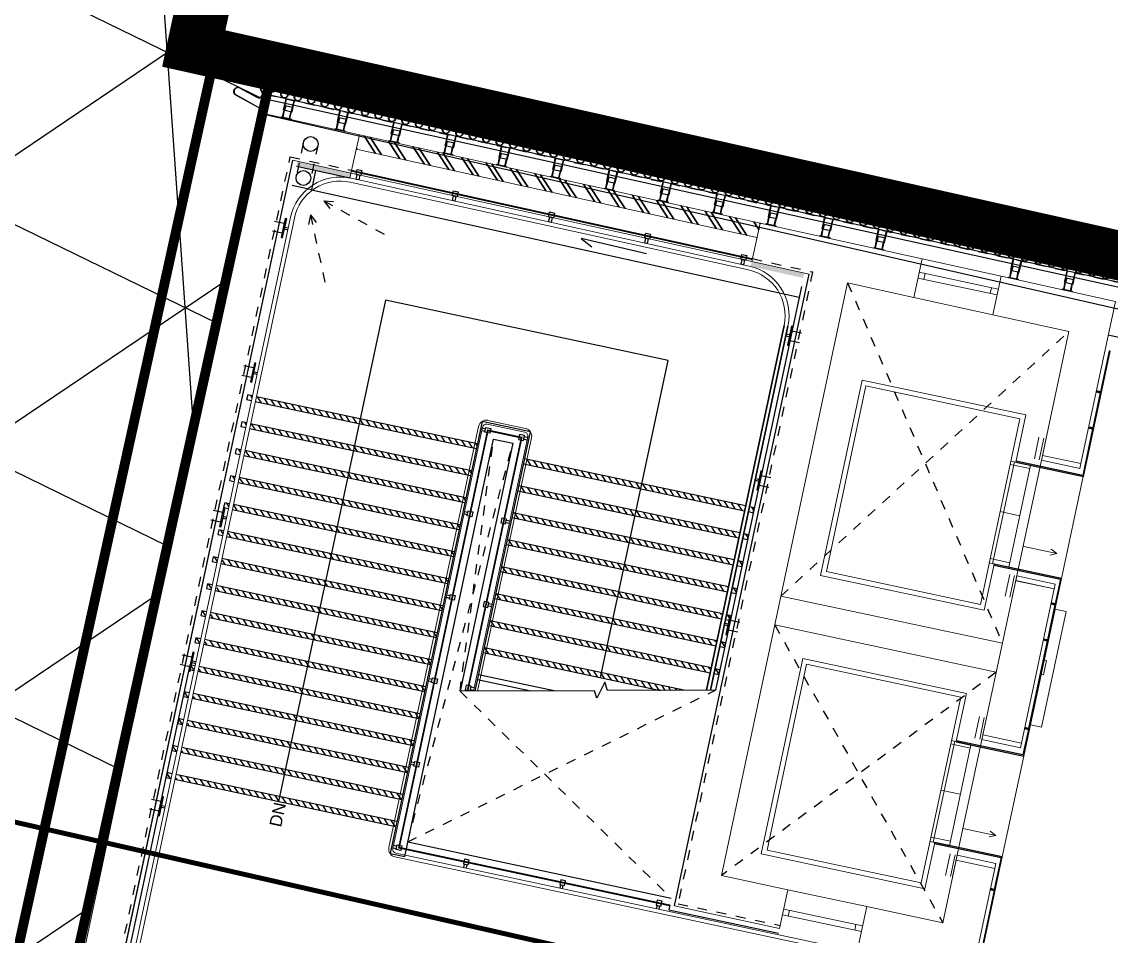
# Model space of a CAD drawing. Header units: millimetres. Extents: x 50357 to 985146, y 723188 to 1803594.
# Drawn here: x 832211.4 to 832222.46, y 818146.33 to 818155.61 of the extents above; entities that cross this region are included whole.
import ezdxf
from ezdxf.xclip import XClip

# ---------------------------------------------------------------- set-up
doc = ezdxf.new("R2010")
doc.units = ezdxf.units.MM
doc.header["$LTSCALE"] = 3
doc.header["$MEASUREMENT"] = 0
for name, pattern in [('DASHED', [19.05, 12.7, -6.35]), ('DASHED2', [0.375, 0.25, -0.125]), ('DIVIDE', [1.25, 0.5, -0.25, 0, -0.25, 0, -0.25]), ('Grid Line', [22.225, 12.7, -3.175, 3.175, -3.175]), ('Member Hidden', [4.5, 2.5, -2])]:
    doc.linetypes.add(name, pattern=pattern)
for name, color, linetype, lineweight in [('-Excluded area line', 7, 'DASHED2', 40), ('A-DETL-MBND', 5, 'Continuous', 13), ('ADS04010', 41, 'Continuous', 13)]:
    doc.layers.add(name, color=color, linetype=linetype, lineweight=lineweight)
for name, color, linetype in [('-Section line', 7, 'Continuous'), ('00-TITLEBOX', 7, 'Continuous'), ('00_Xref', 7, 'Continuous'), ('A-ALUM_CLADD', 7, 'Continuous'), ('A-ALUM_CLADD_H', 7, 'Member Hidden'), ('A-ALUM_CLADD_S', 7, 'Continuous'), ('A-DETL-MEND_H', 7, 'Member Hidden'), ('A-DRAIN', 7, 'Continuous'), ('A-FLOR-BALUSTRADE', 7, 'Continuous'), ('A-FLOR-HRAL_FIX', 7, 'Continuous'), ('ADS060_1', 7, 'Continuous'), ('ADS230_O', 7, 'Member Hidden'), ('ADS240__', 7, 'Continuous'), ('ADS240_H', 7, 'Continuous'), ('ADS280_R', 7, 'Member Hidden'), ('UAJ-00XREF', 7, 'Continuous')]:
    doc.layers.add(name, color=color, linetype=linetype)
for name, color, linetype, lineweight, true_color in [('-Surrender Hatch in Pink', 7, 'Continuous', 40, 0xffc2c2), ('-Surrender line', 7, 'Continuous', 40, 0xff7575), ('A-FLOR-HRAL', 7, 'Continuous', 13, 0x6e6e6e), ('A-GENM', 7, 'Continuous', 13, 0x6e6e6e), ('A-WALL', 7, 'Continuous', 13, 0x6e6e6e), ('ADS060', 7, 'Continuous', 35, 0x6e6e6e), ('ADS280__', 7, 'Continuous', 13, 0x6e6e6e), ('ADS280_BConcrete', 7, 'Continuous', 13, 0x6e6e6e), ('ADS280_S', 7, 'Continuous', 13, 0x6e6e6e), ('I-WALL', 7, 'Continuous', 25, 0x6e6e6e)]:
    doc.layers.add(name, color=color, linetype=linetype, lineweight=lineweight, true_color=true_color)
doc.styles.add('Arial', font='arial.ttf', dxfattribs={"height": 2})
pattern_1 = [(122.9987, (835227515.277, 818096118.435), (-41.9341463, -27.2310003), [])]

# ---------------------------------------------------------------- blocks, each defined once
blk = doc.blocks.new('x-baseplan')
blk.add_lwpolyline([(834550.55, 818213.81), (834557.171, 818119.106), (834549.739, 818118.586), (834547.98, 818143.75), (834547.581, 818143.722), (834547.541, 818144.296), (834539.964, 818143.766), (834540.021, 818142.96), (834532.454, 818142.451), (834523.973, 818144.32), (834526.254, 818154.672), (834539.411, 818151.675), (834539.646, 818148.322), (834547.222, 818148.851), (834547.183, 818149.408), (834547.582, 818149.436), (834542.996, 818215.041), (834543.221, 818215.057), (834550.326, 818213.794), (834550.55, 818213.81)])
blk = doc.blocks.new('LFT_door_para - Lift Door 2200H x 1100W CLEAR-2646284-P34 STAIR AND LIFT TOWER AT BRIDGE DECK LEVEL')
at = {"layer": 'A-GENM'}
for p, q in [((-446, 200), (-446, -200)), ((-396, 200), (-446, 200)), ((-396, -200), (-396, 200)), ((854, 200), (804, 200)), ((804, 200), (804, -200)), ((854, -200), (854, 200)), ((-621, -200), (1029, -200)), ((-446, -200), (-396, -200)), ((804, -200), (854, -200)), ((-396, -223), (-621, -223)), ((-396, -273), (-621, -273)), ((804, -223), (1029, -223)), ((804, -273), (1029, -273))]:
    blk.add_line(p, q, dxfattribs=at)
blk = doc.blocks.new('Handrail Fix')
at = {"layer": 'A-FLOR-HRAL_FIX'}
for p, q in [((-50, 100), (-50, 0)), ((50, 100), (50, 0)), ((-8, -15), (-8, -50)), ((7, -50), (7, -15))]:
    blk.add_line(p, q, dxfattribs=at)
blk.add_lwpolyline([(98, 0), (-98, 0), (-98, -15), (98, -15)], close=True, dxfattribs=at)
blk = doc.blocks.new('Handrail Fix_1')
at = {"layer": 'A-FLOR-HRAL_FIX'}
for p, q in [((-13, 35), (-13, 0)), ((12, 35), (12, 0))]:
    blk.add_line(p, q, dxfattribs=at)
blk.add_lwpolyline([(-25, 0), (25, 0), (25, -50), (-25, -50)], close=True, dxfattribs=at)
blk = doc.blocks.new('*U1095')
at = {"layer": 'A-FLOR-HRAL_FIX', "rotation": 77.573937293558}
blk.add_blockref('Handrail Fix_1', (-195, 43), dxfattribs=at)
at = {"layer": 'A-FLOR-HRAL_FIX', "xscale": -1, "rotation": 257.5739372687445}
blk.add_blockref('Handrail Fix_1', (195, -43), dxfattribs=at)
blk = doc.blocks.new('*U1108')
at = {"layer": 'A-FLOR-HRAL_FIX'}
for points in [[(-13, 52), (35, 40), (24, -9), (-25, 3)], [(-13, 0), (11, -6), (0, -54), (-25, -48)]]:
    blk.add_lwpolyline(points, close=True, dxfattribs=at)
blk = doc.blocks.new('*U1109')
at = {"layer": 'A-FLOR-HRAL_FIX', "color": 0, "linetype": 'ByBlock', "lineweight": -2, "transparency": 16777216}
for p in [(0, 0), (971, -237), (1943, -475), (2914, -712), (3886, -950)]:
    blk.add_blockref('*U1108', p, dxfattribs=at)
blk = doc.blocks.new('Cladding_Fixing')
at = {"layer": 'A-ALUM_CLADD_H', "ltscale": 0.3}
for p, q in [((0, 33), (72, 33)), ((72, 39), (142, 38)), ((0, -33), (72, -34)), ((72, -40), (142, -40))]:
    blk.add_line(p, q, dxfattribs=at)
at = {"layer": 'A-ALUM_CLADD_H', "ltscale": 0.2}
for p, q in [((119, 37), (72, 38)), ((119, 32), (72, 33)), ((119, 37), (118, -39)), ((118, -34), (72, -34)), ((118, -39), (72, -39))]:
    blk.add_line(p, q, dxfattribs=at)
at = {"layer": 'A-ALUM_CLADD_H', "ltscale": 0.1}
for p, q in [((142, 43), (187, 43)), ((142, 38), (187, 38)), ((142, -40), (187, -41)), ((142, -45), (187, -46))]:
    blk.add_line(p, q, dxfattribs=at)
at = {"layer": 'A-ALUM_CLADD_S'}
for p, q in [((0, 38), (72, 38)), ((72, 44), (142, 43)), ((72, 44), (72, -45)), ((0, -38), (72, -39)), ((72, -45), (142, -45))]:
    blk.add_line(p, q, dxfattribs=at)
blk.add_lwpolyline([(-8, -50), (-8, 50), (0, 50), (0, -50)], close=True, dxfattribs=at)
blk = doc.blocks.new('Cladding')
at = {"layer": 'A-ALUM_CLADD'}
blk.add_lwpolyline([(26, -24), (124, 300, -1), (206, 275), (148, 83, 0.721669), (202, 45), (227, 63, -1), (268, 6), (244, -11, 0.721351), (264, -75), (464, -76, -1), (464, -146), (250, -145), (251, -142), (464, -143, 1), (464, -79), (264, -78, -0.721349), (242, -9), (266, 9, 1), (228, 60), (204, 42, -0.721669), (145, 84), (203, 275, 1), (127, 299), (29, -25)], format="xyb", close=True, dxfattribs=at)
at = {"layer": 'A-ALUM_CLADD', "flags": 128}
for points in [[(246, -358), (235, -357, -1), (236, -281), (263, -282, 1), (263, -218), (236, -217, -1), (237, -141), (248, -142), (247, -145), (237, -144, 1), (236, -214), (263, -215, -1), (263, -285), (236, -284, 1), (236, -354), (246, -355)], [(244, -638), (234, -637, -1), (234, -561), (261, -562, 1), (261, -498), (234, -497, -1), (235, -421), (246, -422), (246, -425), (235, -424, 1), (235, -494), (262, -495, -1), (261, -565), (234, -564, 1), (234, -634), (244, -635)], [(249, -358), (462, -359, -1), (462, -423), (249, -422), (249, -425), (462, -426, 1), (462, -356), (249, -355)], [(247, -638), (460, -639, -1), (460, -703), (247, -702), (247, -705), (460, -706, 1), (461, -636), (247, -635)], [(242, -918), (232, -917, -1), (232, -841), (259, -842, 1), (260, -778), (233, -777, -1), (233, -701), (244, -702), (244, -705), (233, -704, 1), (233, -774), (260, -775, -1), (259, -845), (232, -844, 1), (232, -914), (242, -915)], [(240, -1198), (230, -1197, -1), (230, -1121), (257, -1122, 1), (258, -1058), (231, -1057, -1), (231, -981), (242, -982), (242, -985), (231, -984, 1), (231, -1054), (258, -1055, -1), (257, -1125), (230, -1124, 1), (230, -1194), (240, -1195)], [(245, -918), (459, -919, -1), (458, -983), (245, -982), (245, -985), (458, -986, 1), (459, -916), (245, -915)], [(243, -1198), (457, -1199, -1), (456, -1263), (243, -1262), (243, -1265), (456, -1266, 1), (457, -1196), (243, -1195)], [(238, -1478), (228, -1477, -1), (228, -1401), (255, -1402, 1), (256, -1338), (229, -1337, -1), (229, -1261), (240, -1262), (240, -1265), (229, -1264, 1), (229, -1334), (256, -1335, -1), (255, -1405), (228, -1404, 1), (228, -1474), (238, -1475)], [(236, -1758), (226, -1757, -1), (226, -1681), (253, -1682, 1), (254, -1618), (227, -1617, -1), (227, -1541), (238, -1542), (238, -1545), (227, -1544, 1), (227, -1614), (254, -1615, -1), (253, -1685), (226, -1684, 1), (226, -1754), (236, -1755)], [(241, -1478), (455, -1479, -1), (454, -1543), (241, -1542), (241, -1545), (454, -1546, 1), (455, -1476), (241, -1475)], [(239, -1758), (453, -1759, -1), (452, -1823), (239, -1822), (239, -1825), (452, -1826, 1), (453, -1756), (239, -1755)], [(234, -2038), (224, -2037, -1), (224, -1961), (251, -1962, 1), (252, -1898), (225, -1897, -1), (225, -1821), (236, -1822), (236, -1825), (225, -1824, 1), (225, -1894), (252, -1895, -1), (251, -1965), (224, -1964, 1), (224, -2034), (234, -2035)], [(232, -2317), (222, -2317, -1), (222, -2241), (249, -2242, 1), (250, -2178), (223, -2177, -1), (223, -2101), (234, -2102), (234, -2105), (223, -2104, 1), (223, -2174), (250, -2175, -1), (249, -2245), (222, -2244, 1), (222, -2314), (232, -2314)], [(237, -2038), (451, -2039, -1), (450, -2103), (237, -2102), (237, -2105), (450, -2106, 1), (451, -2036), (237, -2035)], [(235, -2318), (449, -2319, -1), (448, -2383), (235, -2382), (235, -2385), (448, -2386, 1), (449, -2316), (235, -2315)], [(235, -2318), (449, -2319, -1), (448, -2383), (235, -2382), (235, -2385), (448, -2386, 1), (449, -2316), (235, -2315)], [(230, -2597), (220, -2597, -1), (220, -2521), (247, -2522, 1), (248, -2458), (221, -2457, -1), (221, -2381), (232, -2381), (232, -2384), (221, -2384, 1), (221, -2454), (248, -2455, -1), (247, -2525), (220, -2524, 1), (220, -2594), (230, -2594)], [(233, -2598), (447, -2599, -1), (446, -2663), (233, -2662), (233, -2665), (446, -2666, 1), (447, -2596), (233, -2595)], [(228, -2877), (218, -2877, -1), (218, -2801), (245, -2802, 1), (246, -2738), (219, -2737, -1), (219, -2661), (230, -2661), (230, -2664), (219, -2664, 1), (219, -2734), (246, -2735, -1), (245, -2805), (218, -2804, 1), (218, -2874), (228, -2874)], [(231, -2878), (445, -2879, -1), (444, -2943), (231, -2942), (231, -2945), (444, -2946, 1), (445, -2876), (231, -2875)], [(226, -3157), (216, -3157, -1), (216, -3081), (243, -3082, 1), (244, -3018), (217, -3017, -1), (217, -2941), (228, -2941), (228, -2944), (217, -2944, 1), (217, -3014), (244, -3015, -1), (243, -3085), (216, -3084, 1), (216, -3154), (226, -3154)], [(229, -3157), (443, -3159, -1), (442, -3223), (229, -3221), (229, -3224), (442, -3226, 1), (443, -3156), (229, -3154)], [(224, -3437), (214, -3437, -1), (214, -3361), (241, -3362, 1), (242, -3298), (215, -3297, -1), (215, -3221), (226, -3221), (226, -3224), (215, -3224, 1), (215, -3294), (242, -3295, -1), (241, -3365), (214, -3364, 1), (214, -3434), (224, -3434)], [(222, -3717), (212, -3717, -1), (212, -3641), (239, -3642, 1), (240, -3578), (213, -3577, -1), (213, -3501), (224, -3501), (224, -3504), (213, -3504, 1), (213, -3574), (240, -3575, -1), (239, -3645), (212, -3644, 1), (212, -3714), (222, -3714)], [(227, -3437), (441, -3439, -1), (440, -3503), (227, -3501), (227, -3504), (440, -3506, 1), (441, -3436), (227, -3434)], [(225, -3717), (439, -3719, -1), (438, -3783), (225, -3781), (225, -3784), (438, -3786, 1), (439, -3716), (225, -3714)], [(220, -3997), (210, -3997, -1), (210, -3921), (237, -3922, 1), (238, -3858), (211, -3857, -1), (211, -3781), (222, -3781), (222, -3784), (211, -3784, 1), (211, -3854), (238, -3855, -1), (237, -3925), (210, -3924, 1), (210, -3994), (220, -3994)], [(218, -4277), (208, -4277, -1), (208, -4201), (235, -4202, 1), (236, -4138), (209, -4137, -1), (209, -4061), (220, -4061), (220, -4064), (209, -4064, 1), (209, -4134), (236, -4135, -1), (235, -4205), (208, -4204, 1), (208, -4274), (218, -4274)], [(223, -3997), (437, -3999, -1), (436, -4063), (223, -4061), (223, -4064), (436, -4066, 1), (437, -3996), (223, -3994)], [(221, -4277), (435, -4279, -1), (434, -4343), (221, -4341), (221, -4344), (434, -4346, 1), (435, -4276), (221, -4274)], [(216, -4557), (206, -4557, -1), (206, -4481), (233, -4482, 1), (234, -4418), (207, -4417, -1), (207, -4341), (218, -4341), (218, -4344), (207, -4344, 1), (207, -4414), (234, -4415, -1), (233, -4485), (206, -4484, 1), (206, -4554), (216, -4554)], [(214, -4837), (204, -4837, -1), (204, -4761), (231, -4762, 1), (232, -4698), (205, -4697, -1), (205, -4621), (216, -4621), (216, -4624), (205, -4624, 1), (205, -4694), (232, -4695, -1), (231, -4765), (204, -4764, 1), (204, -4834), (214, -4834)], [(219, -4557), (433, -4559, -1), (432, -4623), (219, -4621), (219, -4624), (432, -4626, 1), (433, -4556), (219, -4554)], [(219, -4557), (433, -4559, -1), (432, -4623), (219, -4621), (219, -4624), (432, -4626, 1), (433, -4556), (219, -4554)], [(217, -4837), (431, -4839, -1), (430, -4903), (217, -4901), (217, -4904), (430, -4906, 1), (431, -4836), (217, -4834)], [(212, -5117), (202, -5117, -1), (202, -5041), (229, -5042, 1), (230, -4978), (203, -4977, -1), (203, -4901), (214, -4901), (214, -4904), (203, -4904, 1), (203, -4974), (230, -4975, -1), (229, -5045), (202, -5044, 1), (202, -5114), (212, -5114)], [(210, -5397), (200, -5397, -1), (200, -5321), (227, -5322, 1), (228, -5258), (201, -5257, -1), (201, -5181), (212, -5181), (212, -5184), (201, -5184, 1), (201, -5254), (228, -5255, -1), (227, -5325), (200, -5324, 1), (200, -5394), (210, -5394)], [(215, -5117), (429, -5119, -1), (428, -5183), (215, -5181), (215, -5184), (428, -5186, 1), (429, -5116), (215, -5114)], [(213, -5397), (427, -5399, -1), (426, -5463), (213, -5461), (213, -5464), (426, -5466, 1), (427, -5396), (213, -5394)], [(208, -5677), (198, -5677, -1), (198, -5601), (225, -5602, 1), (226, -5538), (199, -5537, -1), (199, -5461), (210, -5461), (210, -5464), (199, -5464, 1), (199, -5534), (226, -5535, -1), (225, -5605), (198, -5604, 1), (198, -5674), (208, -5674)], [(206, -5957), (196, -5957, -1), (196, -5881), (223, -5882, 1), (224, -5818), (197, -5817, -1), (197, -5741), (208, -5741), (208, -5744), (197, -5744, 1), (197, -5814), (224, -5815, -1), (223, -5885), (196, -5884, 1), (196, -5954), (206, -5954)], [(211, -5677), (425, -5679, -1), (424, -5743), (211, -5741), (211, -5744), (424, -5746, 1), (425, -5676), (211, -5674)], [(209, -5957), (423, -5959, -1), (422, -6023), (209, -6021), (209, -6024), (422, -6026, 1), (423, -5956), (209, -5954)], [(204, -6237), (194, -6237, -1), (194, -6161), (221, -6162, 1), (222, -6098), (195, -6097, -1), (195, -6021), (206, -6021), (206, -6024), (195, -6024, 1), (195, -6094), (222, -6095, -1), (221, -6165), (194, -6164, 1), (194, -6234), (204, -6234)], [(202, -6517), (192, -6517, -1), (192, -6441), (219, -6442, 1), (220, -6378), (193, -6377, -1), (193, -6301), (204, -6301), (204, -6304), (193, -6304, 1), (193, -6374), (220, -6375, -1), (219, -6445), (192, -6444, 1), (192, -6514), (202, -6514)], [(207, -6237), (421, -6239, -1), (420, -6303), (207, -6301), (207, -6304), (420, -6306, 1), (421, -6236), (207, -6234)], [(205, -6517), (419, -6519, -1), (418, -6583), (205, -6581), (205, -6584), (418, -6586, 1), (419, -6516), (205, -6514)], [(200, -6797), (190, -6797, -1), (190, -6721), (217, -6722, 1), (218, -6658), (191, -6657, -1), (191, -6581), (202, -6581), (202, -6584), (191, -6584, 1), (191, -6654), (218, -6655, -1), (217, -6725), (190, -6724, 1), (190, -6794), (200, -6794)], [(203, -6797), (417, -6799, -1), (416, -6863), (203, -6861), (203, -6864), (416, -6866, 1), (417, -6796), (203, -6794)], [(198, -7077), (188, -7077, -1), (188, -7001), (215, -7001, 1), (216, -6938), (189, -6937, -1), (189, -6861), (200, -6861), (200, -6864), (189, -6864, 1), (189, -6934), (216, -6935, -1), (215, -7004), (188, -7004, 1), (188, -7074), (198, -7074)], [(201, -7077), (415, -7079, -1), (414, -7143), (201, -7141), (201, -7144), (414, -7146, 1), (415, -7076), (201, -7074)], [(196, -7357), (186, -7357, -1), (186, -7281), (213, -7281, 1), (214, -7217), (187, -7217, -1), (187, -7141), (198, -7141), (198, -7144), (187, -7144, 1), (187, -7214), (214, -7214, -1), (213, -7284), (186, -7284, 1), (186, -7354), (196, -7354)], [(199, -7357), (413, -7359, -1), (413, -7423), (199, -7421), (199, -7424), (412, -7426, 1), (413, -7356), (199, -7354)], [(194, -7637), (184, -7637, -1), (185, -7561), (212, -7561, 1), (212, -7497), (185, -7497, -1), (186, -7421), (196, -7421), (196, -7424), (185, -7424, 1), (185, -7494), (212, -7494, -1), (211, -7564), (184, -7564, 1), (184, -7634), (195, -7634)], [(192, -7917), (182, -7917, -1), (183, -7841), (210, -7841, 1), (210, -7777), (183, -7777, -1), (184, -7701), (194, -7701), (194, -7704), (184, -7704, 1), (183, -7774), (210, -7774, -1), (210, -7844), (183, -7844, 1), (182, -7914), (193, -7914)], [(197, -7637), (411, -7639, -1), (411, -7703), (197, -7701), (197, -7704), (411, -7706, 1), (411, -7636), (198, -7634)], [(195, -7917), (409, -7919, -1), (409, -7983), (195, -7981), (195, -7984), (409, -7986, 1), (409, -7916), (196, -7914)], [(191, -8197), (180, -8197, -1), (181, -8121), (208, -8121, 1), (208, -8057), (181, -8057, -1), (182, -7981), (192, -7981), (192, -7984), (182, -7984, 1), (181, -8054), (208, -8054, -1), (208, -8124), (181, -8124, 1), (180, -8194), (191, -8194)], [(189, -8477), (178, -8477, -1), (179, -8401), (206, -8401, 1), (206, -8337), (179, -8337, -1), (180, -8261), (190, -8261), (190, -8264), (180, -8264, 1), (179, -8334), (206, -8334, -1), (206, -8404), (179, -8404, 1), (178, -8474), (189, -8474)], [(194, -8197), (407, -8199, -1), (407, -8263), (193, -8261), (193, -8264), (407, -8266, 1), (407, -8196), (194, -8194)], [(192, -8477), (405, -8479, -1), (405, -8543), (191, -8541), (191, -8544), (405, -8546, 1), (405, -8476), (192, -8474)], [(187, -8757), (176, -8757, -1), (177, -8681), (204, -8681, 1), (204, -8617), (177, -8617, -1), (178, -8541), (188, -8541), (188, -8544), (178, -8544, 1), (177, -8614), (204, -8614, -1), (204, -8684), (177, -8684, 1), (176, -8754), (187, -8754)], [(190, -8757), (403, -8759, -1), (403, -8823), (189, -8821), (189, -8824), (403, -8826, 1), (403, -8756), (190, -8754)]]:
    blk.add_lwpolyline(points, format="xyb", close=True, dxfattribs=at)
at = {"layer": 'A-ALUM_CLADD_H'}
blk.add_line((195, -1), (99, -13640), dxfattribs=at)
at = {"layer": 'A-ALUM_CLADD_S'}
for p, q in [((150, -1), (54, -13606)), ((200, -1), (103, -13643)), ((150, -1), (200, -1)), ((178, -2376), (179, -2322)), ((162, -4616), (163, -4562))]:
    blk.add_line(p, q, dxfattribs=at)
for p in [(6, -248), (2, -808), (-2, -1368), (-6, -1928), (-10, -2488), (-14, -3048), (-18, -3608), (-21, -4168), (-25, -4728), (-29, -5288), (-33, -5848), (-37, -6408), (-47, -7808), (-51, -8368)]:
    blk.add_blockref('Cladding_Fixing', p, dxfattribs=at)
blk = doc.blocks.new('3A35X-MAGP-P-LD-00-0')
at = {"layer": 'ADS060'}
h = blk.add_hatch(dxfattribs=at)
h.set_pattern_fill('FP_1', color=256, angle=0.4248, style=0, pattern_type=2)
h.set_pattern_definition([(122.998704, (835227484.58, 818098913.87), (-149.11782, -96.833447), []), (122.998704, (835227298.25, 818098953.48), (-149.11782, -96.833447), [])])
h.paths.add_polyline_path([(834531278, 818153413), (834531312, 818153559), (834527237, 818154456), (834527206, 818154309)])
for points in [[(834534860, 818152262), (834534850, 818152264), (834534582, 818151002), (834534592, 818151000), (834534847, 818152203)], [(834534762, 818151851), (834534721, 818151860), (834534719, 818151850), (834534760, 818151841)], [(834534684, 818151485), (834534643, 818151493), (834534641, 818151484), (834534682, 818151475)], [(834534592, 818151000), (834533905, 818151146), (834533903, 818151136), (834534589, 818150990)], [(834534358, 818149959), (834533683, 818150102), (834533681, 818150092), (834534356, 818149949)], [(834534368, 818149956), (834534358, 818149959), (834533975, 818148156), (834533985, 818148154), (834534340, 818149822)], [(834534303, 818149699), (834534264, 818149708), (834534262, 818149698), (834534301, 818149690)], [(834534223, 818149323), (834534225, 818149333), (834534186, 818149341), (834534184, 818149332)], [(834534034, 818148433), (834533995, 818148442), (834533992, 818148432), (834534032, 818148423)], [(834533977, 818148166), (834533302, 818148309), (834533300, 818148299), (834533975, 818148156)], [(834533757, 818147132), (834533082, 818147276), (834533080, 818147266), (834533755, 818147123)], [(834533767, 818147130), (834533757, 818147132), (834533503, 818145939), (834533513, 818145937)], [(834533686, 818146800), (834533647, 818146808), (834533645, 818146798), (834533684, 818146790)]]:
    blk.add_hatch(color=256, dxfattribs=at).paths.add_polyline_path(points, flags=0)
at = {"layer": 'ADS060_1', "extrusion": (1.88091e-16, 5.78663e-16, -1)}
blk.add_hatch(color=256, dxfattribs=at).paths.add_polyline_path([(-834527141, 818154017), (-834527152, 818154065), (-834526607, 818154185), (-834526597, 818154136)])
at = {"layer": 'ADS060_1', "extrusion": (1.10379e-16, 4.62935e-16, -1)}
blk.add_hatch(color=256, dxfattribs=at).paths.add_polyline_path([(-834531744, 818153004), (-834531754, 818153053), (-834531221, 818153170), (-834531210, 818153122)])
at = {"layer": 'ADS240_H'}
h = blk.add_hatch(dxfattribs=at)
h.set_pattern_fill('FP_4', color=256, angle=77.9987, style=0, pattern_type=2)
h.set_pattern_definition(pattern_1)
h.paths.add_polyline_path([(834528426, 818151271), (834528437, 818151320), (834526202, 818151795), (834526191, 818151746), (834528103, 818151340)], flags=0)
h.paths.add_polyline_path([(834526142, 818151757), (834526153, 818151806), (834526104, 818151816), (834526093, 818151767)], flags=0)
h = blk.add_hatch(dxfattribs=at)
h.set_pattern_fill('FP_4', color=256, angle=77.9987, style=0, pattern_type=2)
h.set_pattern_definition(pattern_1)
h.paths.add_polyline_path([(834528368, 818150997), (834528378, 818151046), (834526143, 818151521), (834526133, 818151472), (834528045, 818151066)], flags=0)
h.paths.add_polyline_path([(834526084, 818151483), (834526094, 818151532), (834526046, 818151542), (834526035, 818151493)], flags=0)
h = blk.add_hatch(dxfattribs=at)
h.set_pattern_fill('FP_4', color=256, angle=77.9987, style=0, pattern_type=2)
h.set_pattern_definition(pattern_1)
h.paths.add_polyline_path([(834528310, 818150723), (834528320, 818150772), (834526085, 818151248), (834526075, 818151199), (834527987, 818150792)], flags=0)
h.paths.add_polyline_path([(834526026, 818151209), (834526036, 818151258), (834525987, 818151268), (834525977, 818151219)], flags=0)
h = blk.add_hatch(dxfattribs=at)
h.set_pattern_fill('FP_4', color=256, angle=77.9987, style=0, pattern_type=2)
h.set_pattern_definition(pattern_1)
h.paths.add_polyline_path([(834531238, 818150622), (834531248, 818150671), (834531199, 818150682), (834531189, 818150633)], flags=0)
h.paths.add_polyline_path([(834531140, 818150643), (834531150, 818150692), (834528915, 818151167), (834528905, 818151118), (834531140, 818150643)], flags=0)
h = blk.add_hatch(dxfattribs=at)
h.set_pattern_fill('FP_4', color=256, angle=77.9987, style=0, pattern_type=2)
h.set_pattern_definition(pattern_1)
h.paths.add_polyline_path([(834528251, 818150450), (834528262, 818150499), (834526027, 818150974), (834526016, 818150925), (834527928, 818150518)], flags=0)
h.paths.add_polyline_path([(834525968, 818150935), (834525978, 818150984), (834525929, 818150994), (834525919, 818150946)], flags=0)
h = blk.add_hatch(dxfattribs=at)
h.set_pattern_fill('FP_4', color=256, angle=77.9987, style=0, pattern_type=2)
h.set_pattern_definition(pattern_1)
h.paths.add_polyline_path([(834531180, 818150349), (834531190, 818150397), (834531141, 818150408), (834531131, 818150359)], flags=0)
h.paths.add_polyline_path([(834531082, 818150369), (834531092, 818150418), (834528857, 818150893), (834528847, 818150844), (834531082, 818150369)], flags=0)
h = blk.add_hatch(dxfattribs=at)
h.set_pattern_fill('FP_4', color=256, angle=77.9987, style=0, pattern_type=2)
h.set_pattern_definition(pattern_1)
h.paths.add_polyline_path([(834528193, 818150176), (834528204, 818150225), (834525969, 818150700), (834525958, 818150651), (834527870, 818150244)], flags=0)
h.paths.add_polyline_path([(834525909, 818150661), (834525920, 818150710), (834525871, 818150721), (834525860, 818150672)], flags=0)
h = blk.add_hatch(dxfattribs=at)
h.set_pattern_fill('FP_4', color=256, angle=77.9987, style=0, pattern_type=2)
h.set_pattern_definition(pattern_1)
h.paths.add_polyline_path([(834531132, 818150124), (834531083, 818150134), (834531072, 818150085), (834531121, 818150075)], flags=0)
h.paths.add_polyline_path([(834531023, 818150095), (834531034, 818150144), (834528799, 818150620), (834528788, 818150571), (834531023, 818150096)], flags=0)
h = blk.add_hatch(dxfattribs=at)
h.set_pattern_fill('FP_4', color=256, angle=77.9987, style=0, pattern_type=2)
h.set_pattern_definition(pattern_1)
h.paths.add_polyline_path([(834528135, 818149902), (834528145, 818149951), (834525910, 818150426), (834525900, 818150377), (834527812, 818149971)], flags=0)
h.paths.add_polyline_path([(834525851, 818150387), (834525862, 818150436), (834525813, 818150447), (834525802, 818150398)], flags=0)
h = blk.add_hatch(dxfattribs=at)
h.set_pattern_fill('FP_4', color=256, angle=77.9987, style=0, pattern_type=2)
h.set_pattern_definition(pattern_1)
h.paths.add_polyline_path([(834531063, 818149801), (834531073, 818149850), (834531025, 818149860), (834531014, 818149811)], flags=0)
h.paths.add_polyline_path([(834530965, 818149822), (834530976, 818149871), (834528741, 818150346), (834528730, 818150297), (834530965, 818149822)], flags=0)
h = blk.add_hatch(dxfattribs=at)
h.set_pattern_fill('FP_4', color=256, angle=77.9987, style=0, pattern_type=2)
h.set_pattern_definition(pattern_1)
h.paths.add_polyline_path([(834528077, 818149628), (834528087, 818149677), (834525852, 818150152), (834525842, 818150103), (834527754, 818149697)], flags=0)
h.paths.add_polyline_path([(834525793, 818150113), (834525803, 818150162), (834525754, 818150173), (834525744, 818150124)], flags=0)
h = blk.add_hatch(dxfattribs=at)
h.set_pattern_fill('FP_4', color=256, angle=77.9987, style=0, pattern_type=2)
h.set_pattern_definition(pattern_1)
h.paths.add_polyline_path([(834531005, 818149527), (834531015, 818149576), (834530966, 818149586), (834530956, 818149537)], flags=0)
h.paths.add_polyline_path([(834530907, 818149548), (834530917, 818149597), (834528682, 818150072), (834528672, 818150023), (834530907, 818149548)], flags=0)
h = blk.add_hatch(dxfattribs=at)
h.set_pattern_fill('FP_4', color=256, angle=77.9987, style=0, pattern_type=2)
h.set_pattern_definition(pattern_1)
h.paths.add_polyline_path([(834528019, 818149354), (834528029, 818149403), (834525794, 818149878), (834525784, 818149829), (834527695, 818149423)], flags=0)
h.paths.add_polyline_path([(834525735, 818149840), (834525745, 818149889), (834525696, 818149899), (834525686, 818149850)], flags=0)
h = blk.add_hatch(dxfattribs=at)
h.set_pattern_fill('FP_4', color=256, angle=77.9987, style=0, pattern_type=2)
h.set_pattern_definition(pattern_1)
h.paths.add_polyline_path([(834530947, 818149253), (834530957, 818149302), (834530908, 818149312), (834530898, 818149263)], flags=0)
h.paths.add_polyline_path([(834530849, 818149274), (834530859, 818149323), (834528624, 818149798), (834528614, 818149749), (834530849, 818149274)], flags=0)
h = blk.add_hatch(dxfattribs=at)
h.set_pattern_fill('FP_4', color=256, angle=77.9987, style=0, pattern_type=2)
h.set_pattern_definition(pattern_1)
h.paths.add_polyline_path([(834527960, 818149080), (834527971, 818149129), (834525736, 818149604), (834525725, 818149555), (834527637, 818149149)], flags=0)
h.paths.add_polyline_path([(834525676, 818149566), (834525687, 818149615), (834525638, 818149625), (834525628, 818149576)], flags=0)
h = blk.add_hatch(dxfattribs=at)
h.set_pattern_fill('FP_4', color=256, angle=77.9987, style=0, pattern_type=2)
h.set_pattern_definition(pattern_1)
h.paths.add_polyline_path([(834530888, 818148979), (834530899, 818149028), (834530850, 818149038), (834530840, 818148990)], flags=0)
h.paths.add_polyline_path([(834530791, 818149000), (834530801, 818149049), (834528566, 818149524), (834528556, 818149475), (834530790, 818149000)], flags=0)
h = blk.add_hatch(dxfattribs=at)
h.set_pattern_fill('FP_4', color=256, angle=77.9987, style=0, pattern_type=2)
h.set_pattern_definition(pattern_1)
h.paths.add_polyline_path([(834527902, 818148806), (834527913, 818148855), (834525678, 818149330), (834525667, 818149281), (834527579, 818148875)], flags=0)
h.paths.add_polyline_path([(834525618, 818149292), (834525629, 818149341), (834525580, 818149351), (834525569, 818149302)], flags=0)
h = blk.add_hatch(dxfattribs=at)
h.set_pattern_fill('FP_4', color=256, angle=77.9987, style=0, pattern_type=2)
h.set_pattern_definition(pattern_1)
h.paths.add_polyline_path([(834530533, 818148820), (834528508, 818149250), (834528497, 818149201), (834530298, 818148818)], flags=0)
h = blk.add_hatch(dxfattribs=at)
h.set_pattern_fill('FP_4', color=256, angle=77.9987, style=0, pattern_type=2)
h.set_pattern_definition(pattern_1)
h.paths.add_polyline_path([(834527844, 818148532), (834527854, 818148581), (834525619, 818149056), (834525609, 818149008), (834527521, 818148601)], flags=0)
h.paths.add_polyline_path([(834525560, 818149018), (834525570, 818149067), (834525522, 818149077), (834525511, 818149028)], flags=0)
h = blk.add_hatch(dxfattribs=at)
h.set_pattern_fill('FP_4', color=256, angle=77.9987, style=0, pattern_type=2)
h.set_pattern_definition(pattern_1)
h.paths.add_polyline_path([(834527786, 818148259), (834527796, 818148307), (834525561, 818148783), (834525551, 818148734), (834527463, 818148327)], flags=0)
h.paths.add_polyline_path([(834525502, 818148744), (834525512, 818148793), (834525463, 818148803), (834525453, 818148754)], flags=0)
h = blk.add_hatch(dxfattribs=at)
h.set_pattern_fill('FP_4', color=256, angle=77.9987, style=0, pattern_type=2)
h.set_pattern_definition(pattern_1)
h.paths.add_polyline_path([(834527727, 818147985), (834527738, 818148034), (834525503, 818148509), (834525492, 818148460), (834527404, 818148053)], flags=0)
h.paths.add_polyline_path([(834525444, 818148470), (834525454, 818148519), (834525405, 818148530), (834525395, 818148481)], flags=0)
h = blk.add_hatch(dxfattribs=at)
h.set_pattern_fill('FP_4', color=256, angle=77.9987, style=0, pattern_type=2)
h.set_pattern_definition(pattern_1)
h.paths.add_polyline_path([(834527669, 818147711), (834527680, 818147760), (834525445, 818148235), (834525434, 818148186), (834527346, 818147780)], flags=0)
h.paths.add_polyline_path([(834525385, 818148196), (834525396, 818148245), (834525347, 818148256), (834525336, 818148207)], flags=0)
h = blk.add_hatch(dxfattribs=at)
h.set_pattern_fill('FP_4', color=256, angle=77.9987, style=0, pattern_type=2)
h.set_pattern_definition(pattern_1)
h.paths.add_polyline_path([(834527611, 818147437), (834527621, 818147486), (834525386, 818147961), (834525376, 818147912), (834527288, 818147506)], flags=0)
h.paths.add_polyline_path([(834525327, 818147922), (834525338, 818147971), (834525289, 818147982), (834525278, 818147933)], flags=0)
at = {"layer": 'A-DETL-MBND'}
for p, q in [((834532922, 818153062), (834533724, 818152892)), ((834532968, 818152991), (834532981, 818153050)), ((834532909, 818153004), (834533712, 818152833)), ((834533643, 818152848), (834533655, 818152906)), ((834531920, 818149986), (834532342, 818151969)), ((834532342, 818151969), (834534005, 818151616)), ((834532380, 818151910), (834531980, 818150025)), ((834533945, 818151577), (834532380, 818151910)), ((834533903, 818151136), (834534005, 818151616)), ((834533545, 818149692), (834533945, 818151577)), ((834533668, 818150105), (834533888, 818151139)), ((834533831, 818150071), (834534051, 818151105)), ((834533847, 818151113), (834534044, 818151071)), ((834534051, 818151105), (834533854, 818151146)), ((834534368, 818149957), (834534588, 818150990)), ((834533745, 818150635), (834533942, 818150593)), ((834533986, 818150281), (834534319, 818150210)), ((834534319, 818150210), (834534251, 818150194)), ((834534319, 818150210), (834534263, 818150252)), ((834533683, 818150102), (834533583, 818149633)), ((834533634, 818150113), (834533831, 818150071)), ((834533643, 818150157), (834533841, 818150115)), ((834533583, 818149633), (834531920, 818149986)), ((834531980, 818150025), (834533545, 818149692)), ((834531319, 818147160), (834531741, 818149143)), ((834531780, 818149084), (834531379, 818147198)), ((834531741, 818149143), (834533404, 818148789)), ((834533345, 818148751), (834531780, 818149084)), ((834534186, 818148979), (834534217, 818149125)), ((834534217, 818149125), (834534193, 818149130)), ((834534161, 818148984), (834534186, 818148979)), ((834532944, 818146866), (834533345, 818148751)), ((834533300, 818148300), (834533404, 818148789)), ((834533067, 818147279), (834533285, 818148303)), ((834533448, 818148268), (834533251, 818148310)), ((834533230, 818147244), (834533448, 818148268)), ((834533244, 818148277), (834533441, 818148235)), ((834533767, 818147130), (834533985, 818148154)), ((834533144, 818147808), (834533341, 818147766)), ((834533368, 818147419), (834533701, 818147349)), ((834533033, 818147286), (834533230, 818147244)), ((834533043, 818147330), (834533240, 818147288)), ((834533701, 818147349), (834533633, 818147333)), ((834533701, 818147349), (834533645, 818147391)), ((834531379, 818147198), (834532944, 818146866)), ((834533082, 818147276), (834532982, 818146806)), ((834532982, 818146806), (834531319, 818147160)), ((834531536, 818146541), (834532338, 818146371)), ((834531548, 818146600), (834532350, 818146429)), ((834531594, 818146529), (834531607, 818146588)), ((834532269, 818146385), (834532282, 818146444))]:
    blk.add_line(p, q, dxfattribs=at)
blk.add_lwpolyline([(834534052, 818148471), (834534302, 818149645), (834534414, 818149621), (834534165, 818148447)], close=True, dxfattribs=at)
at = {"layer": 'A-DETL-MEND_H', "linetype": 'Member Hidden'}
for p, q in [((834526875, 818153786), (834527488, 818153447)), ((834526875, 818153786), (834526947, 818153691)), ((834526875, 818153786), (834526995, 818153776)), ((834526741, 818153644), (834526716, 818153527)), ((834526741, 818153644), (834526886, 818152959)), ((834526741, 818153644), (834526812, 818153547))]:
    blk.add_line(p, q, dxfattribs=at)
at = {"layer": 'A-DRAIN', "linetype": 'Member Hidden'}
for p, q in [((834526667, 818154365), (834526594, 818154021)), ((834526817, 818154356), (834526744, 818154012))]:
    blk.add_line(p, q, dxfattribs=at)
at = {"layer": 'A-DRAIN'}
for p, q in [((834526792, 818154093), (834526751, 818153898)), ((834526751, 818153898), (834526555, 818153939)), ((834526751, 818153898), (834531702, 818152808)), ((834530151, 818153248), (834529489, 818153405)), ((834529489, 818153405), (834529599, 818153318)), ((834538693, 818151578), (834534841, 818152425))]:
    blk.add_line(p, q, dxfattribs=at)
for centre in [(834526742, 818154361), (834526669, 818154017)]:
    blk.add_circle(centre, 75, dxfattribs=at)
at = {"layer": 'A-FLOR-BALUSTRADE', "extrusion": (1.49097e-07, -3.27981e-08, 1), "const_width": 18, "elevation": 98, "flags": 128}
blk.add_lwpolyline([(834527157, 818154090), (834531226, 818153195)], dxfattribs=at)
at = {"layer": 'A-FLOR-BALUSTRADE', "const_width": 18}
blk.add_lwpolyline([(834530390, 818146637), (834527642, 818147221), (834528542, 818151456), (834528885, 818151383), (834528337, 818148809)], dxfattribs=at)
at = {"layer": 'A-FLOR-HRAL'}
for p, q in [((834526538, 818153618), (834524739, 818145153)), ((834524778, 818145145), (834526577, 818153610)), ((834527540, 818147222), (834528448, 818151497)), ((834527579, 818147214), (834528488, 818151488)), ((834528535, 818151519), (834528917, 818151438)), ((834528543, 818151558), (834528925, 818151477)), ((834528947, 818151390), (834528399, 818148809)), ((834528987, 818151382), (834528440, 818148810)), ((834533338, 818145908), (834527601, 818147127)), ((834533347, 818145947), (834527610, 818147166))]:
    blk.add_line(p, q, dxfattribs=at)
at = {"layer": 'A-FLOR-HRAL', "lineweight": 35}
for p, q in [((834531550, 818152523), (834530763, 818148821)), ((834531589, 818152515), (834530804, 818148821))]:
    blk.add_line(p, q, dxfattribs=at)
at = {"layer": 'A-FLOR-HRAL', "extrusion": (0, 0, -1)}
for radius in [515, 475]:
    blk.add_arc((-834527042, 818153511), radius, 12.0013, 102.4062, dxfattribs=at)
at = {"layer": 'A-FLOR-HRAL'}
for centre, radius, start, end in [((834531085, 818152622), 475, 347.9987, 77.5938), ((834531085, 818152622), 515, 347.9987, 77.5938), ((834528527, 818151480), 80, 77.9987, 167.9987), ((834528527, 818151480), 40, 77.9987, 167.9987), ((834528908, 818151399), 40, 347.9987, 77.9987), ((834528908, 818151399), 80, 347.9987, 77.9987), ((834527618, 818147205), 80, 167.9987, 257.9987), ((834527618, 818147205), 40, 167.9987, 257.9987)]:
    blk.add_arc(centre, radius, start, end, dxfattribs=at)
at = {"layer": 'A-WALL'}
for p, q in [((834534721, 818151860), (834534719, 818151850)), ((834534264, 818149708), (834534262, 818149698)), ((834534186, 818149341), (834534184, 818149332)), ((834533995, 818148442), (834533992, 818148432)), ((834533647, 818146808), (834533645, 818146798))]:
    blk.add_line(p, q, dxfattribs=at)
at = {"layer": 'ADS060_1'}
for p, q in [((834526559, 818154196), (834524521, 818144612)), ((834526597, 818154136), (834527141, 818154017)), ((834530440, 818146631), (834531803, 818153042)), ((834531725, 818152916), (834530855, 818148821)), ((834524580, 818144650), (834525522, 818149077)), ((834530391, 818146641), (834530381, 818146592)), ((834530381, 818146592), (834531496, 818146355))]:
    blk.add_line(p, q, dxfattribs=at)
at = {"layer": 'ADS230_O'}
for p, q in [((834532194, 818152956), (834533768, 818149298)), ((834531518, 818149776), (834534440, 818152462)), ((834527731, 818147279), (834528796, 818151326)), ((834528261, 818148809), (834528600, 818151367)), ((834531456, 818149483), (834533165, 818146461)), ((834533705, 818149004), (834530915, 818146939)), ((834527731, 818147279), (834530855, 818148821)), ((834528261, 818148809), (834530406, 818146710))]:
    blk.add_line(p, q, dxfattribs=at)
at = {"layer": 'ADS240__'}
for p, q in [((834527502, 818152777), (834526420, 818147690)), ((834530372, 818152167), (834527502, 818152777)), ((834529688, 818148948), (834530372, 818152167)), ((834526104, 818151816), (834526093, 818151767)), ((834526093, 818151767), (834526142, 818151757)), ((834526153, 818151806), (834526104, 818151816)), ((834526181, 818151748), (834528426, 818151271)), ((834528437, 818151320), (834526192, 818151797)), ((834526046, 818151542), (834526035, 818151493)), ((834526035, 818151493), (834526084, 818151483)), ((834526094, 818151532), (834526046, 818151542)), ((834528378, 818151046), (834526134, 818151523)), ((834528484, 818151545), (834527553, 818147163)), ((834528974, 818151441), (834528484, 818151545)), ((834526123, 818151475), (834528368, 818150997)), ((834528414, 818148809), (834528974, 818151441)), ((834525987, 818151268), (834525977, 818151219)), ((834526036, 818151258), (834525987, 818151268)), ((834527700, 818147132), (834528600, 818151367)), ((834528796, 818151326), (834528261, 818148809)), ((834528600, 818151367), (834528796, 818151326)), ((834525977, 818151219), (834526026, 818151209)), ((834526065, 818151201), (834528310, 818150723)), ((834528320, 818150772), (834526075, 818151250)), ((834531160, 818150690), (834528915, 818151167)), ((834528905, 818151118), (834531150, 818150641)), ((834525929, 818150994), (834525919, 818150946)), ((834525919, 818150946), (834525968, 818150935)), ((834525978, 818150984), (834525929, 818150994)), ((834528262, 818150499), (834526017, 818150976)), ((834526007, 818150927), (834528251, 818150450)), ((834528847, 818150844), (834531091, 818150367)), ((834531102, 818150416), (834528857, 818150893)), ((834525871, 818150721), (834525860, 818150672)), ((834525920, 818150710), (834525871, 818150721)), ((834525860, 818150672), (834525909, 818150661)), ((834525948, 818150653), (834528193, 818150176)), ((834528204, 818150225), (834525959, 818150702)), ((834531044, 818150142), (834528799, 818150620)), ((834531189, 818150633), (834531238, 818150622)), ((834531248, 818150671), (834531199, 818150682)), ((834531238, 818150622), (834531248, 818150671)), ((834528788, 818150571), (834531033, 818150093)), ((834525813, 818150447), (834525802, 818150398)), ((834525802, 818150398), (834525851, 818150387)), ((834525862, 818150436), (834525813, 818150447)), ((834528145, 818149951), (834525901, 818150428)), ((834531190, 818150397), (834531141, 818150408)), ((834531180, 818150349), (834531190, 818150397)), ((834525890, 818150379), (834528135, 818149902)), ((834528730, 818150297), (834530975, 818149820)), ((834530985, 818149868), (834528741, 818150346)), ((834531131, 818150359), (834531180, 818150349)), ((834525754, 818150173), (834525744, 818150124)), ((834525803, 818150162), (834525754, 818150173)), ((834525744, 818150124), (834525793, 818150113)), ((834525832, 818150105), (834528077, 818149628)), ((834528087, 818149677), (834525842, 818150154)), ((834530927, 818149595), (834528682, 818150072)), ((834531072, 818150085), (834531121, 818150075)), ((834531132, 818150124), (834531083, 818150134)), ((834531121, 818150075), (834531132, 818150124)), ((834528672, 818150023), (834530917, 818149546)), ((834525696, 818149899), (834525686, 818149850)), ((834525686, 818149850), (834525735, 818149840)), ((834525745, 818149889), (834525696, 818149899)), ((834525774, 818149831), (834528019, 818149354)), ((834528029, 818149403), (834525784, 818149880)), ((834531073, 818149850), (834531025, 818149860)), ((834531063, 818149801), (834531073, 818149850)), ((834528614, 818149749), (834530859, 818149272)), ((834530869, 818149321), (834528624, 818149798)), ((834531014, 818149811), (834531063, 818149801)), ((834525638, 818149625), (834525628, 818149576)), ((834525687, 818149615), (834525638, 818149625)), ((834525628, 818149576), (834525676, 818149566)), ((834525716, 818149557), (834527960, 818149080)), ((834527971, 818149129), (834525726, 818149606)), ((834530811, 818149047), (834528566, 818149524)), ((834530956, 818149537), (834531005, 818149527)), ((834531015, 818149576), (834530966, 818149586)), ((834531005, 818149527), (834531015, 818149576)), ((834528556, 818149475), (834530800, 818148998)), ((834525580, 818149351), (834525569, 818149302)), ((834525569, 818149302), (834525618, 818149292)), ((834525629, 818149341), (834525580, 818149351)), ((834525657, 818149284), (834527902, 818148806)), ((834527913, 818148855), (834525668, 818149332)), ((834530957, 818149302), (834530908, 818149312)), ((834530947, 818149253), (834530957, 818149302)), ((834528497, 818149201), (834530298, 818148818)), ((834530533, 818148820), (834528508, 818149250)), ((834530898, 818149263), (834530947, 818149253)), ((834525522, 818149077), (834525511, 818149028)), ((834525570, 818149067), (834525522, 818149077)), ((834527854, 818148581), (834525610, 818149059)), ((834525511, 818149028), (834525560, 818149018)), ((834525599, 818149010), (834527844, 818148532)), ((834529216, 818148813), (834528450, 818148976)), ((834530840, 818148990), (834530888, 818148979)), ((834530899, 818149028), (834530850, 818149038)), ((834530888, 818148979), (834530899, 818149028)), ((834528439, 818148927), (834528981, 818148812)), ((834529730, 818148901), (834529651, 818148739)), ((834529759, 818148816), (834529730, 818148901)), ((834525463, 818148803), (834525453, 818148754)), ((834525453, 818148754), (834525502, 818148744)), ((834525512, 818148793), (834525463, 818148803)), ((834525541, 818148736), (834527786, 818148259)), ((834527796, 818148307), (834525551, 818148785)), ((834529625, 818148815), (834528261, 818148809)), ((834529651, 818148739), (834529625, 818148815)), ((834530855, 818148821), (834529759, 818148816)), ((834525405, 818148530), (834525395, 818148481)), ((834525454, 818148519), (834525405, 818148530)), ((834527738, 818148034), (834525493, 818148511)), ((834525395, 818148481), (834525444, 818148470)), ((834525483, 818148462), (834527727, 818147985)), ((834525347, 818148256), (834525336, 818148207)), ((834525336, 818148207), (834525385, 818148196)), ((834525396, 818148245), (834525347, 818148256)), ((834525424, 818148188), (834527669, 818147711)), ((834527680, 818147760), (834525435, 818148237)), ((834525289, 818147982), (834525278, 818147933)), ((834525338, 818147971), (834525289, 818147982)), ((834527621, 818147486), (834525377, 818147963)), ((834525278, 818147933), (834525327, 818147922)), ((834525366, 818147914), (834527611, 818147437)), ((834527731, 818147279), (834530406, 818146710)), ((834527553, 818147163), (834527700, 818147132))]:
    blk.add_line(p, q, dxfattribs=at)
at = {"layer": 'ADS280__'}
for p, q in [((834531306, 818153561), (834527237, 818154456)), ((834531274, 818153415), (834527205, 818154310)), ((834531221, 818153170), (834527152, 818154065)), ((834531187, 818153086), (834527144, 818153975)), ((834531196, 818153125), (834527152, 818154014))]:
    blk.add_line(p, q, dxfattribs=at)
for points in [[(834532951, 818153199), (834533752, 818153023)], [(834533669, 818152632), (834532868, 818152808)]]:
    blk.add_lwpolyline(points, dxfattribs=at)
at = {"layer": 'ADS280_BConcrete'}
for p, q in [((834533768, 818149298), (834531518, 818149776)), ((834531456, 818149483), (834533705, 818149004)), ((834532392, 818146625), (834531590, 818146796))]:
    blk.add_line(p, q, dxfattribs=at)
at = {"layer": 'ADS280_R'}
for p, q in [((834524486, 818144589), (834526535, 818154232)), ((834526535, 818154232), (834527153, 818154096)), ((834531227, 818153200), (834531839, 818153065)), ((834531839, 818153065), (834530476, 818146654)), ((834530476, 818146654), (834531513, 818146434))]:
    blk.add_line(p, q, dxfattribs=at)
at = {"layer": 'ADS280_S'}
for p, q in [((834526251, 818154673), (834524047, 818144304)), ((834526251, 818154673), (834527237, 818154456)), ((834527237, 818154456), (834527141, 818154017)), ((834524521, 818144612), (834526559, 818154196)), ((834526559, 818154196), (834527152, 818154065)), ((834531306, 818153561), (834531221, 818153170)), ((834532951, 818153199), (834531306, 818153561)), ((834531803, 818153042), (834531221, 818153170)), ((834532868, 818152808), (834532951, 818153199)), ((834531803, 818153042), (834530440, 818146631)), ((834530915, 818146939), (834532194, 818152956)), ((834532194, 818152956), (834532868, 818152808)), ((834533752, 818153023), (834533669, 818152632)), ((834534914, 818152767), (834533752, 818153023)), ((834534564, 818151122), (834534914, 818152767)), ((834533669, 818152632), (834534440, 818152462)), ((834534440, 818152462), (834534173, 818151205)), ((834534564, 818151122), (834534173, 818151205)), ((834533903, 818149934), (834533570, 818148369)), ((834534294, 818149851), (834533903, 818149934)), ((834533961, 818148286), (834534294, 818149851)), ((834533961, 818148286), (834533570, 818148369)), ((834533300, 818147097), (834533165, 818146461)), ((834533691, 818147014), (834533300, 818147097)), ((834533473, 818145986), (834533691, 818147014)), ((834531590, 818146796), (834530915, 818146939)), ((834531507, 818146404), (834531590, 818146796)), ((834530440, 818146631), (834531507, 818146404)), ((834532392, 818146625), (834532309, 818146234)), ((834533165, 818146461), (834532392, 818146625))]:
    blk.add_line(p, q, dxfattribs=at)
at = {"layer": 'I-WALL'}
for p, q in [((834534589, 818150990), (834534860, 818152262)), ((834534850, 818152264), (834534762, 818151851)), ((834534860, 818152262), (834534850, 818152264)), ((834534760, 818151841), (834534684, 818151485)), ((834534719, 818151850), (834534760, 818151841)), ((834534762, 818151851), (834534721, 818151860)), ((834534684, 818151485), (834534643, 818151493)), ((834534682, 818151475), (834534582, 818151002)), ((834534641, 818151484), (834534682, 818151475)), ((834533903, 818151136), (834534589, 818150990)), ((834534582, 818151002), (834533905, 818151146)), ((834533683, 818150102), (834533681, 818150092)), ((834533681, 818150092), (834534356, 818149949)), ((834534368, 818149956), (834533683, 818150102)), ((834533985, 818148154), (834534368, 818149956)), ((834534356, 818149949), (834534303, 818149699)), ((834534301, 818149690), (834534225, 818149333)), ((834534262, 818149698), (834534301, 818149690)), ((834534303, 818149699), (834534264, 818149708)), ((834534223, 818149323), (834534034, 818148433)), ((834534184, 818149332), (834534223, 818149323)), ((834534225, 818149333), (834534186, 818149341)), ((834534032, 818148423), (834533977, 818148166)), ((834533992, 818148432), (834534032, 818148423)), ((834534034, 818148433), (834533995, 818148442)), ((834533302, 818148309), (834533300, 818148299)), ((834533300, 818148299), (834533985, 818148154)), ((834533977, 818148166), (834533302, 818148309)), ((834533082, 818147276), (834533080, 818147266)), ((834533080, 818147266), (834533755, 818147123)), ((834533767, 818147130), (834533082, 818147276)), ((834533513, 818145937), (834533767, 818147130)), ((834533755, 818147123), (834533686, 818146800)), ((834533684, 818146790), (834533572, 818146262)), ((834533645, 818146798), (834533684, 818146790)), ((834533686, 818146800), (834533647, 818146808))]:
    blk.add_line(p, q, dxfattribs=at)
at = {"layer": 'A-ALUM_CLADD', "rotation": 77.9987000004271}
blk.add_blockref('Cladding', (834526251, 818154673), dxfattribs=at)
at = {"layer": 'A-FLOR-HRAL_FIX'}
for name, p, rotation in [('*U1109', (834527229, 818154051), 1.330142416734884), ('Handrail Fix', (834526464, 818153510), 77.9987000004271), ('Handrail Fix', (834531619, 818152415), 257.9986999924009), ('Handrail Fix', (834526152, 818152043), 77.9987000004271), ('Handrail Fix', (834531307, 818150947), 257.9986999924009), ('Handrail Fix', (834525840, 818150576), 77.9987000004271), ('Handrail Fix', (834530995, 818149480), 257.9986999924009), ('Handrail Fix', (834525528, 818149109), 77.9987000004271), ('Handrail Fix_1', (834527797, 818148073), 77.9987000004271), ('Handrail Fix', (834525216, 818147642), 77.9987000004271), ('Handrail Fix_1', (834527617, 818147226), 77.9987000004271)]:
    blk.add_blockref(name, p, dxfattribs=dict(at, rotation=rotation))
at = {"layer": 'A-FLOR-HRAL_FIX', "color": 0, "linetype": 'ByBlock', "lineweight": -2, "transparency": 16777216, "rotation": 0.4247626790754455}
for p in [(834528713, 818151420), (834528533, 818150573), (834528353, 818149726), (834528173, 818148879)]:
    blk.add_blockref('*U1095', p, dxfattribs=at)
at = {"layer": 'A-FLOR-HRAL_FIX', "xscale": -1, "rotation": 167.9987000210751}
for p in [(834528321, 818147051), (834529299, 818146843), (834530278, 818146635)]:
    blk.add_blockref('Handrail Fix_1', p, dxfattribs=at)
at = {"layer": 'A-GENM', "rotation": 257.9986999931502}
for p in [(834534276, 818150727), (834533673, 818147891)]:
    blk.add_blockref('LFT_door_para - Lift Door 2200H x 1100W CLEAR-2646284-P34 STAIR AND LIFT TOWER AT BRIDGE DECK LEVEL', p, dxfattribs=at)
at = {"layer": 'ADS04010', "insert": (834526324, 818147448), "char_height": 122.9, "width": 295.38, "attachment_point": 1, "rotation": 77.9987, "line_spacing_factor": 0.938532, "style": 'Arial'}
blk.add_mtext('DN', dxfattribs=at)

msp = doc.modelspace()

# ---------------------------------------------------------------- hatches: boundary and pattern name
h = msp.add_hatch()
h.set_pattern_fill('NET3', color=256, scale=18)
h.set_pattern_definition([(273.99891, (834525.5252, 818208.8837), (2.244522, 0.1569093), []), (333.99891, (834525.5252, 818208.8837), (0.9863736, 2.0222678), []), (33.99891, (834525.5252, 818208.8837), (-1.2581485, 1.8653585), [])])
edge = h.paths.add_edge_path()
edge.add_arc((832246.0451, 818268.9728), 117.4715, 237.761019, 253.81498)
edge.add_line((832213.3011, 818156.1571), (832213.1253, 818155.3418))
edge.add_line((832213.1253, 818155.3418), (832213.9663, 818155.2143))
edge.add_line((832213.9663, 818155.2143), (832211.5657, 818144.3196))
edge.add_line((832211.5657, 818144.3196), (832220.0467, 818142.4509))
edge.add_line((832220.0467, 818142.4509), (832227.8682, 818142.9709))
edge.add_line((832227.8682, 818142.9709), (832228.1955, 818143.4369))
edge.add_line((832228.1955, 818143.4369), (832228.9489, 818133.2615))
edge.add_line((832228.9489, 818133.2615), (832222.4697, 818132.7812))
edge.add_line((832222.4697, 818132.7812), (832222.8925, 818127.0768))
edge.add_line((832222.8925, 818127.0768), (832225.0417, 818127.2361))
edge.add_line((832225.0417, 818127.2361), (832225.1705, 818125.4987))
edge.add_line((832225.1705, 818125.4987), (832229.4999, 818125.8197))
edge.add_line((832229.4999, 818125.8197), (832230.9488, 818106.2519))
edge.add_line((832230.9488, 818106.2519), (832188, 818103.0685))
edge.add_line((832188, 818103.0685), (832186.0985, 818129.4005))
edge.add_line((832186.0985, 818129.4005), (832198.0579, 818130.2871))
edge.add_line((832198.0579, 818130.2871), (832197.5912, 818136.5839))
edge.add_line((832197.5912, 818136.5839), (832185.6378, 818135.6978))
edge.add_line((832185.6378, 818135.6978), (832185.2447, 818141.0009))
edge.add_line((832185.2447, 818141.0009), (832185.4958, 818141.0194))
edge.add_line((832185.4958, 818141.0194), (832183.3797, 818169.6118))

# ---------------------------------------------------------------- linework, layer by layer
at = {"layer": '-Excluded area line', "ltscale": 100, "const_width": 0.1, "flags": 128}
msp.add_lwpolyline([(832227.9749, 818142.974), (832227.3362, 818152.2684), (832213.9663, 818155.2143), (832211.5657, 818144.3196), (832220.0467, 818142.4509)], close=True, dxfattribs=at)
at = {"layer": '-Surrender Hatch in Pink'}
for points in [[(832228.0365, 818142.0922), (832221.1071, 818141.6078), (832210.851, 818143.8644), (832215.78, 818166.2338)], [(832227.9749, 818142.974), (832220.0467, 818142.4509), (832211.5657, 818144.3196), (832213.9663, 818155.2143), (832227.3362, 818152.2684)]]:
    msp.add_lwpolyline(points, dxfattribs=at)
at = {"layer": '-Surrender line', "linetype": 'DASHED', "const_width": 0.1}
msp.add_lwpolyline([(832226.5394, 818163.4835), (832221.2901, 818164.7909, -0.0152281), (832215.78, 818166.2338), (832210.851, 818143.8644), (832221.1071, 818141.6078), (832228.0365, 818142.0922), (832227.9749, 818142.974), (832220.0467, 818142.4509), (832211.5657, 818144.3196), (832213.9663, 818155.2143), (832227.3362, 818152.2684)], format="xyb", close=True, dxfattribs=at)

# ---------------------------------------------------------------- block references
at = {"layer": '00_Xref'}
ref = msp.add_blockref('x-baseplan', (-2312.4073, 0), dxfattribs=at)
XClip(ref).set_block_clipping_path([(834202.4041511728, 818417.7787976695), (834906.6320897909, 818467.0097314055), (834956.0121295976, 817760.6488927432), (834251.7841909796, 817711.4179590071)])

# ---------------------------------------------------------------- next in the draw order: block references
at = {"layer": 'UAJ-00XREF', "ltscale": 0.5, "xscale": 0.0009999999999999998, "yscale": 0.0009999999999999998, "zscale": 0.0009999999999999998, "rotation": 359.9752874263863}
msp.add_blockref('3A35X-MAGP-P-LD-00-0', (-2665.2105, 360.0263, -0.0001), dxfattribs=at)

# ---------------------------------------------------------------- next in the draw order: linework, layer by layer
at = {"layer": '-Section line', "linetype": 'Grid Line', "ltscale": 2, "const_width": 0.05, "flags": 128}
msp.add_lwpolyline([(832210.2225, 818147.7393), (832223.1647, 818144.7914), (832252.5808, 818146.8478)], dxfattribs=at)
at = {"layer": '00-TITLEBOX', "color": 96, "linetype": 'DIVIDE', "ltscale": 100, "const_width": 0.5}
msp.add_lwpolyline([(832183.3797, 818169.6118, 0.0701634), (832213.3011, 818156.1571), (832213.1253, 818155.3418), (832227.2219, 818152.1892), (832227.8724, 818143.4138), (832228.1955, 818143.4369), (832228.9489, 818133.2615), (832222.4697, 818132.7812), (832222.8925, 818127.0768), (832225.0417, 818127.2361), (832225.1705, 818125.4987), (832229.4999, 818125.8197), (832230.9488, 818106.2519), (832188, 818103.0685), (832186.0985, 818129.4005), (832198.0579, 818130.2871), (832197.5912, 818136.5839), (832185.6378, 818135.6978), (832185.2447, 818141.0009), (832185.4958, 818141.0194), (832183.3797, 818169.6118)], format="xyb", dxfattribs=at)

doc.saveas('drawing.dxf')
